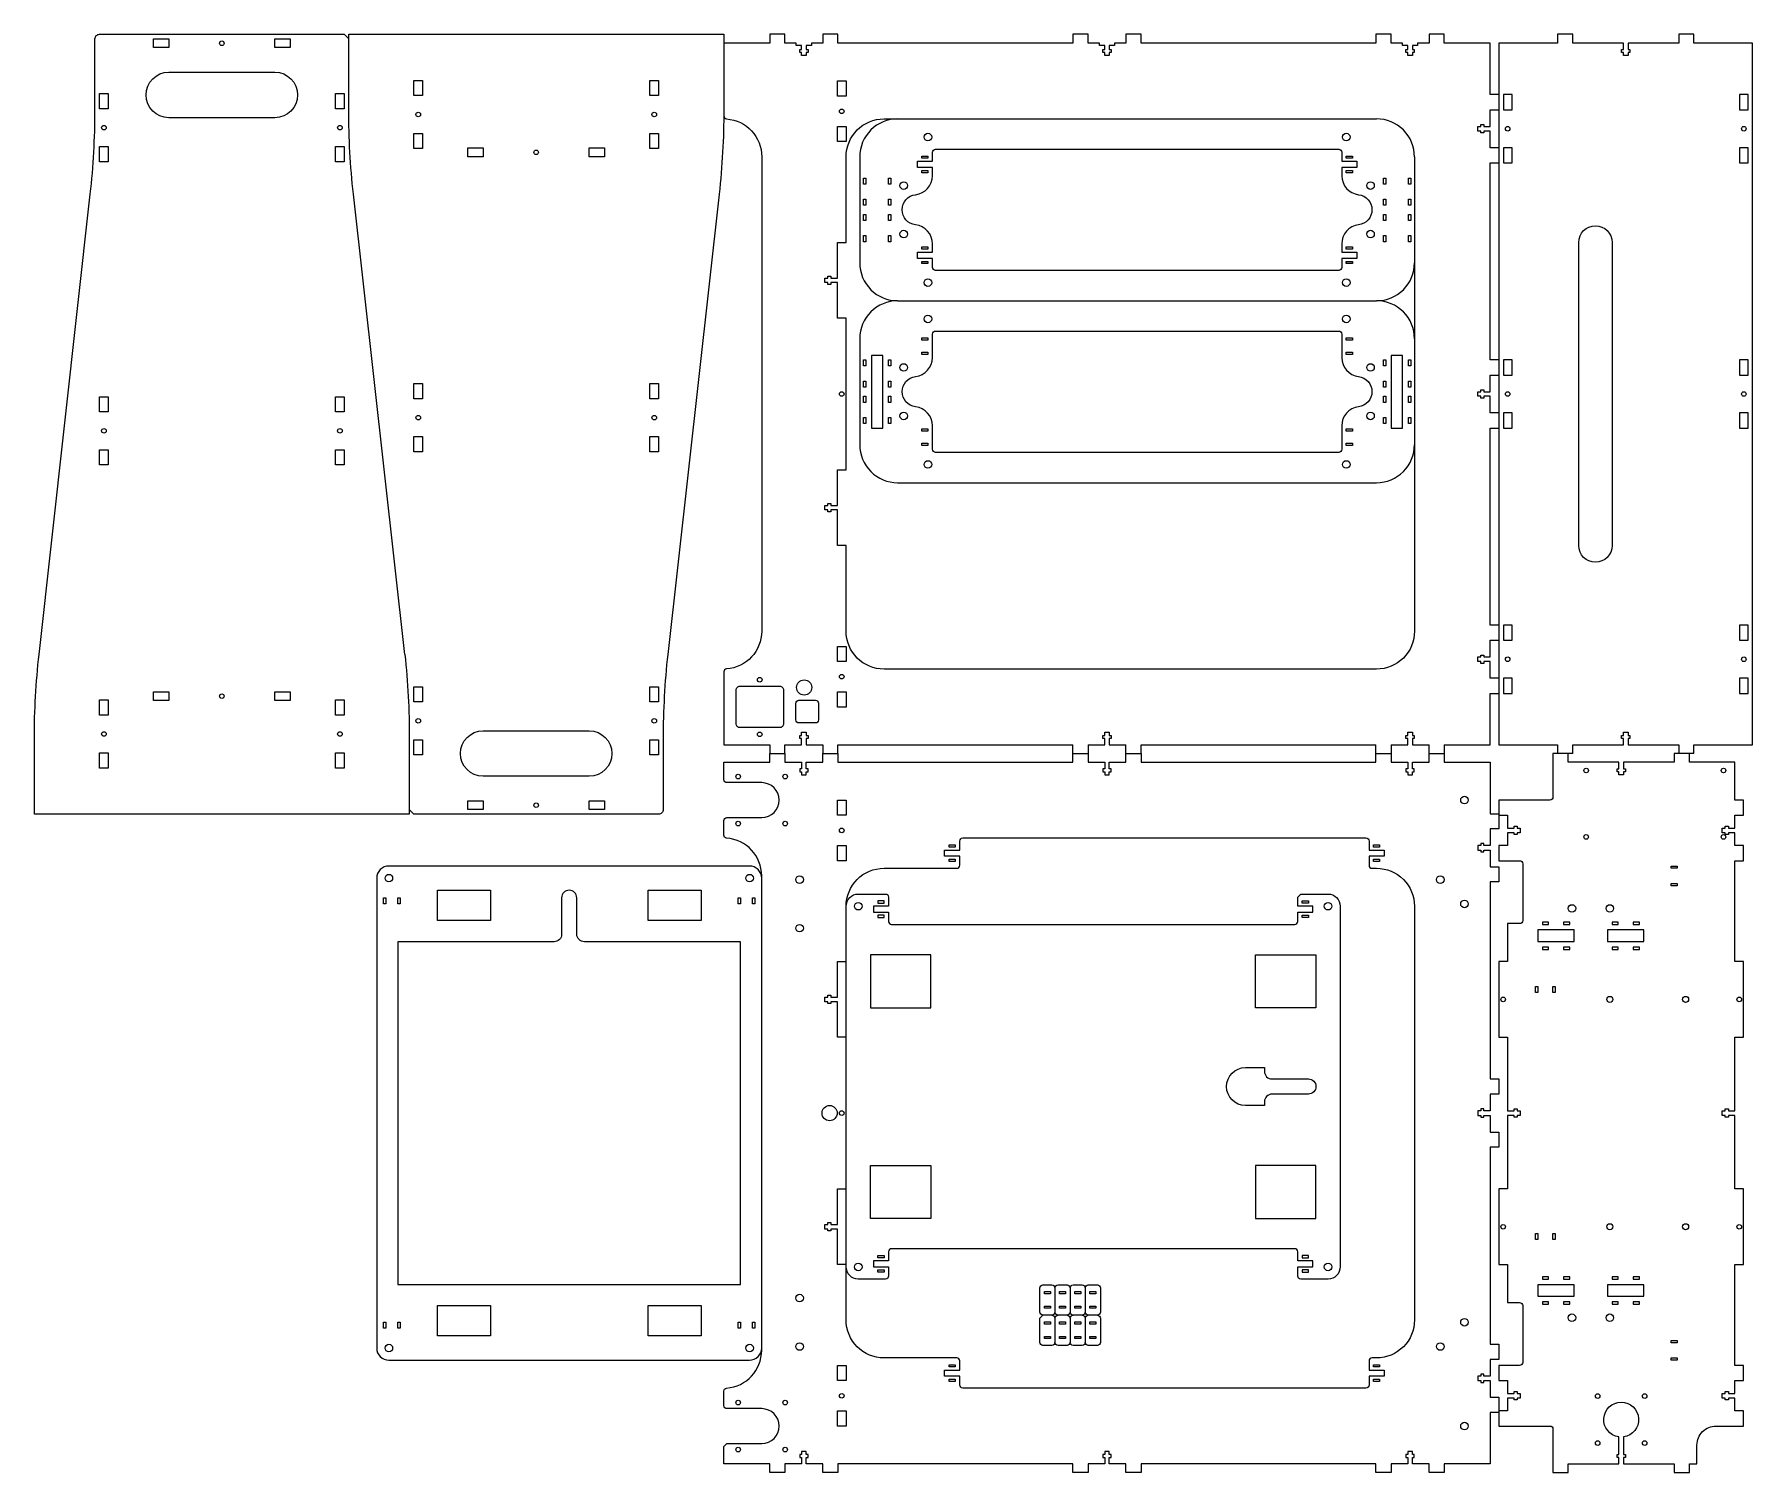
# Model space of a CAD drawing. Extents: x 0 to 1134, y 0 to 949.
import ezdxf

# ---------------------------------------------------------------- set-up
doc = ezdxf.new("R2010")
doc.units = 0
doc.header["$MEASUREMENT"] = 0
doc.layers.get('0').update_dxf_attribs({"linetype": 'CONTINUOUS'})

msp = doc.modelspace()

# ---------------------------------------------------------------- linework, layer by layer
for points in [[(244.4, 539.8, -0.027758), (247.4, 484.4), (247.4, 434.4), (0, 434.4), (0, 484.4, -0.027758), (3.1, 539.8), (36.9, 843.5, 0.027758), (40, 898.9), (40, 945.9, -0.414214), (43, 948.9), (204.4, 948.9), (207.4, 945.9)], [(244.4, 539.8), (210.5, 843.5, -0.027758), (207.4, 898.9), (207.4, 948.9), (454.9, 948.9)], [(454.9, 948.9), (454.9, 895.1, 0.392661), (456.7, 893.1, -0.392661), (479.9, 868.1), (479.9, 555.1, -0.392661), (456.7, 530.2, 0.392661), (454.9, 528.2), (454.9, 480.1), (485.2, 480.1), (485.2, 474.4)], [(454.9, 898.9, -0.027758), (451.8, 843.5), (417.9, 539.8, 0.027758), (414.9, 484.4), (414.9, 437.4, -0.414214), (411.9, 434.4), (250.4, 434.4), (247.4, 437.4)], [(910.6, 868.1), (910.6, 555.1, -0.414214), (885.6, 530.1), (560.6, 530.1, -0.414214), (535.6, 555.1), (535.6, 611.6), (529.9, 611.6), (529.9, 635.1), (525.6, 635.1), (525.6, 633.9), (523.6, 633.9), (523.6, 635.1), (521.6, 635.1), (521.6, 638.1), (523.6, 638.1), (523.6, 639.4), (525.6, 639.4), (525.6, 638.1), (529.9, 638.1), (529.9, 661.6), (535.6, 661.6), (535.6, 761.6), (529.9, 761.6), (529.9, 785.1), (525.6, 785.1), (525.6, 783.9), (523.6, 783.9), (523.6, 785.1), (521.6, 785.1), (521.6, 788.1), (523.6, 788.1), (523.6, 789.4), (525.6, 789.4), (525.6, 788.1), (529.9, 788.1), (529.9, 811.6), (535.6, 811.6), (535.6, 868.1, -0.414214), (560.6, 893.1), (885.6, 893.1, -0.414214)], [(569.6, 893.1, 0.414214), (544.6, 868.1), (544.6, 798.1, 0.414214), (569.6, 773.1), (885.6, 773.1, 0.414214), (910.6, 798.1)], [(910.6, 868.1, 0.414214), (885.6, 893.1)], [(569.6, 773.1, 0.414214), (544.6, 748.1), (544.6, 678.1, 0.414214), (569.6, 653.1), (885.6, 653.1, 0.414214), (910.6, 678.1)], [(910.6, 748.1, 0.414214), (885.6, 773.1)], [(966.3, 39.7), (960.6, 39.7), (960.6, 5.7), (930.2, 5.7), (930.2, 0), (920.2, 0), (920.2, 5.7), (909.2, 5.7), (909.2, 10), (910.5, 10), (910.5, 12), (909.2, 12), (909.2, 14), (906.2, 14), (906.2, 12), (905, 12), (905, 10), (906.2, 10), (906.2, 5.7), (895.2, 5.7), (895.2, 0), (885.2, 0), (885.2, 5.7), (730.2, 5.7), (730.2, 0), (720.2, 0), (720.2, 5.7), (709.2, 5.7), (709.2, 10), (710.5, 10), (710.5, 12), (709.2, 12), (709.2, 14), (706.2, 14), (706.2, 12), (705, 12), (705, 10), (706.2, 10), (706.2, 5.7), (695.2, 5.7), (695.2, 0), (685.2, 0), (685.2, 5.7), (530.2, 5.7), (530.2, 0), (520.2, 0), (520.2, 5.7), (509.2, 5.7), (509.2, 10), (510.5, 10), (510.5, 12), (509.2, 12), (509.2, 14), (506.2, 14), (506.2, 12), (505, 12), (505, 10), (506.2, 10), (506.2, 5.7), (495.2, 5.7), (495.2, 0), (485.2, 0), (485.2, 5.7), (454.9, 5.7), (454.9, 17.2), (456.9, 19.2), (479.9, 19.2, 1), (479.9, 42.2), (456.9, 42.2, -0.414214), (454.9, 44.2), (454.9, 53.8, -0.392661), (456.7, 55.8, 0.392661), (479.9, 80.7), (479.9, 393.7, 0.392661), (456.7, 418.6, -0.392661), (454.9, 420.6), (454.9, 430.2, -0.414214), (456.9, 432.2), (479.9, 432.2, 1), (479.9, 455.2), (456.9, 455.2, -0.414214), (454.9, 457.2), (454.9, 468.7), (485.2, 468.7), (485.2, 474.4)], [(966.3, 49.7), (966.3, 30.7), (1000, 30.7, -0.414214), (1002, 28.7), (1002, 0), (1012, 0), (1012, 5.7), (1045.5, 5.7), (1045.5, 10), (1044.3, 10), (1044.3, 12), (1045.5, 12), (1045.5, 23.6, -15.267836), (1048.5, 23.6), (1048.5, 12), (1049.8, 12), (1049.8, 10), (1048.5, 10), (1048.5, 5.7), (1082, 5.7), (1082, 0), (1092, 0), (1092, 5.7), (1097, 5.7), (1097, 18.2, -0.414214), (1109.5, 30.7), (1127.7, 30.7), (1127.7, 40.7), (1122, 40.7), (1122, 49.2), (1117.7, 49.2), (1117.7, 48), (1115.7, 48), (1115.7, 49.2), (1113.7, 49.2), (1113.7, 52.2), (1115.7, 52.2), (1115.7, 53.5), (1117.7, 53.5), (1117.7, 52.2), (1122, 52.2), (1122, 60.7), (1127.7, 60.7), (1127.7, 70.7), (1122, 70.7), (1122, 137.2), (1127.7, 137.2), (1127.7, 187.2), (1122, 187.2), (1122, 235.7), (1117.7, 235.7), (1117.7, 234.5), (1115.7, 234.5), (1115.7, 235.7), (1113.7, 235.7), (1113.7, 238.7), (1115.7, 238.7), (1115.7, 240), (1117.7, 240), (1117.7, 238.7), (1122, 238.7), (1122, 287.2), (1127.7, 287.2), (1127.7, 337.2), (1122, 337.2), (1122, 403.7), (1127.7, 403.7), (1127.7, 413.7), (1122, 413.7), (1122, 422.2), (1117.7, 422.2), (1117.7, 421), (1115.7, 421), (1115.7, 422.2), (1113.7, 422.2), (1113.7, 425.2), (1115.7, 425.2), (1115.7, 426.5), (1117.7, 426.5), (1117.7, 425.2), (1122, 425.2), (1122, 433.7), (1127.7, 433.7), (1127.7, 443.7), (1122, 443.7), (1122, 468.7), (1092, 468.7), (1092, 474.4)], [(1015, 474.4), (1002, 474.4), (1002, 445.7, -0.414214), (1000, 443.7), (966.3, 443.7)], [(966.3, 433.7), (972, 433.7), (972, 425.2), (976.3, 425.2), (976.3, 426.5), (978.3, 426.5), (978.3, 425.2), (980.3, 425.2), (980.3, 422.2), (978.3, 422.2), (978.3, 421), (976.3, 421), (976.3, 422.2), (972, 422.2), (972, 413.7), (966.3, 413.7), (966.3, 403.7), (980, 403.7, -0.414214), (982, 401.7), (982, 364.2, -0.414214), (980, 362.2), (972, 362.2), (972, 337.2), (966.3, 337.2), (966.3, 287.2), (972, 287.2), (972, 238.7), (976.3, 238.7), (976.3, 240), (978.3, 240), (978.3, 238.7), (980.3, 238.7), (980.3, 235.7), (978.3, 235.7), (978.3, 234.5), (976.3, 234.5), (976.3, 235.7), (972, 235.7), (972, 187.2), (966.3, 187.2), (966.3, 137.2), (972, 137.2), (972, 112.2), (980, 112.2, -0.414214), (982, 110.2), (982, 72.7, -0.414214), (980, 70.7), (966.3, 70.7), (966.3, 60.7), (972, 60.7), (972, 52.2), (976.3, 52.2), (976.3, 53.5), (978.3, 53.5), (978.3, 52.2), (980.3, 52.2), (980.3, 49.2), (978.3, 49.2), (978.3, 48), (976.3, 48), (976.3, 49.2), (972, 49.2), (972, 40.7), (966.3, 40.7)], [(535.6, 373.7, -0.414214), (560.6, 398.7), (608.6, 398.7, 0.414214), (610.6, 400.7), (610.6, 406.7), (600.6, 406.7), (600.6, 410.7), (610.6, 410.7), (610.6, 416.7, -0.414214), (612.6, 418.7), (878.6, 418.7, -0.414214), (880.6, 416.7), (880.6, 410.7), (890.6, 410.7), (890.6, 406.7), (880.6, 406.7), (880.6, 400.7, 0.414214), (882.6, 398.7), (885.6, 398.7, -0.414214), (910.6, 373.7), (910.6, 100.7, -0.414214), (885.6, 75.7), (882.6, 75.7, 0.414214), (880.6, 73.7), (880.6, 67.7), (890.6, 67.7), (890.6, 63.7), (880.6, 63.7), (880.6, 57.7, -0.414214), (878.6, 55.7), (612.6, 55.7, -0.414214), (610.6, 57.7), (610.6, 63.7), (600.6, 63.7), (600.6, 67.7), (610.6, 67.7), (610.6, 73.7, 0.414214), (608.6, 75.7), (560.6, 75.7, -0.414214), (535.6, 100.7), (535.6, 373.7)], [(479.9, 392.2, 0.414214), (471.9, 400.2), (233.9, 400.2, 0.414214), (225.9, 392.2), (225.9, 82.2, 0.414214), (233.9, 74.2), (471.9, 74.2, 0.414214), (479.9, 82.2)], [(535.6, 373.7, -0.414214), (543.6, 381.7), (561.6, 381.7, -0.414214), (563.6, 379.7), (563.6, 373.7), (553.6, 373.7), (553.6, 369.7), (563.6, 369.7), (563.6, 363.7, 0.414214), (565.6, 361.7), (831.6, 361.7, 0.414214), (833.6, 363.7), (833.6, 369.7), (843.6, 369.7), (843.6, 373.7), (833.6, 373.7), (833.6, 379.7), (835.6, 381.7), (853.6, 381.7, -0.414214), (861.6, 373.7), (861.6, 135.7, -0.414214), (853.6, 127.7), (835.6, 127.7, -0.414214), (833.6, 129.7), (833.6, 135.7), (843.6, 135.7), (843.6, 139.7), (833.6, 139.7), (833.6, 145.7, 0.414214), (831.6, 147.7), (565.6, 147.7, 0.414214), (563.6, 145.7), (563.6, 139.7), (553.6, 139.7), (553.6, 135.7), (563.6, 135.7), (563.6, 129.7, -0.414214), (561.6, 127.7), (543.6, 127.7, -0.414214), (535.6, 135.7)], [(673.4, 121.9, -0.414214), (675.4, 123.9), (681.4, 123.9, -0.414214), (683.4, 121.9), (683.4, 105.9, -0.414214), (681.4, 103.9), (675.4, 103.9, -0.414214), (673.4, 105.9)], [(683.4, 121.9, -0.414214), (685.4, 123.9), (691.4, 123.9, -0.414214), (693.4, 121.9), (693.4, 105.9, -0.414214), (691.4, 103.9), (685.4, 103.9, -0.414214), (683.4, 105.9)], [(693.4, 121.9, -0.414214), (695.4, 123.9), (701.4, 123.9, -0.414214), (703.4, 121.9), (703.4, 105.9, -0.414214), (701.4, 103.9), (695.4, 103.9, -0.414214), (693.4, 105.9)], [(671.4, 103.9, -0.414214), (673.4, 101.9), (673.4, 85.9, -0.414214), (671.4, 83.9), (665.4, 83.9, -0.414214), (663.4, 85.9), (663.4, 101.9), (665.4, 103.9)], [(681.4, 103.9, -0.414214), (683.4, 101.9), (683.4, 85.9, -0.414214), (681.4, 83.9), (675.4, 83.9, -0.414214), (673.4, 85.9)], [(673.4, 101.9, -0.414214), (675.4, 103.9)], [(691.4, 103.9, -0.414214), (693.4, 101.9), (693.4, 85.9, -0.414214), (691.4, 83.9), (685.4, 83.9, -0.414214), (683.4, 85.9)], [(683.4, 101.9, -0.414214), (685.4, 103.9)], [(701.4, 103.9, -0.414214), (703.4, 101.9), (703.4, 85.9, -0.414214), (701.4, 83.9), (695.4, 83.9, -0.414214), (693.4, 85.9)], [(693.4, 101.9, -0.414214), (695.4, 103.9)]]:
    msp.add_lwpolyline(points, format="xyb")
for points in [[(88.7, 945.9), (88.7, 940.1), (78.7, 940.1), (78.7, 945.9)], [(168.7, 945.9), (168.7, 940.1), (158.7, 940.1), (158.7, 945.9)], [(256.1, 908.5), (250.4, 908.5), (250.4, 918.5), (256.1, 918.5)], [(411.9, 908.5), (406.1, 908.5), (406.1, 918.5), (411.9, 918.5)], [(43, 909.8), (48.7, 909.8), (48.7, 899.8), (43, 899.8)], [(198.7, 909.8), (204.4, 909.8), (204.4, 899.8), (198.7, 899.8)], [(529.9, 908.1), (529.9, 918.1), (535.6, 918.1), (535.6, 908.1)], [(969.3, 899.1), (975, 899.1), (975, 909.1), (969.3, 909.1)], [(1125, 899.1), (1130.7, 899.1), (1130.7, 909.1), (1125, 909.1)], [(535.6, 888.1), (535.6, 878.1), (529.9, 878.1), (529.9, 888.1)], [(43, 874.8), (48.7, 874.8), (48.7, 864.8), (43, 864.8)], [(198.7, 874.8), (204.4, 874.8), (204.4, 864.8), (198.7, 864.8)], [(256.1, 873.5), (250.4, 873.5), (250.4, 883.5), (256.1, 883.5)], [(286.1, 873.9), (296.1, 873.9), (296.1, 868.1), (286.1, 868.1)], [(366.1, 873.9), (376.1, 873.9), (376.1, 868.1), (366.1, 868.1)], [(411.9, 873.5), (406.1, 873.5), (406.1, 883.5), (411.9, 883.5)], [(969.3, 864.1), (975, 864.1), (975, 874.1), (969.3, 874.1)], [(1125, 864.1), (1130.7, 864.1), (1130.7, 874.1), (1125, 874.1)], [(585.6, 867.1), (585.6, 868.6), (589.6, 868.6), (589.6, 867.1)], [(869.6, 868.6), (869.6, 867.1), (865.6, 867.1), (865.6, 868.6)], [(548.6, 850.1), (547.1, 850.1), (547.1, 854.1), (548.6, 854.1)], [(565.1, 854.1), (565.1, 850.1), (563.6, 850.1), (563.6, 854.1)], [(589.6, 857.6), (585.6, 857.6), (585.6, 859.1), (589.6, 859.1)], [(869.6, 857.6), (865.6, 857.6), (865.6, 859.1), (869.6, 859.1)], [(890.1, 850.1), (890.1, 854.1), (891.6, 854.1), (891.6, 850.1)], [(908.1, 850.1), (906.6, 850.1), (906.6, 854.1), (908.1, 854.1)], [(547.1, 840.1), (548.6, 840.1), (548.6, 836.1), (547.1, 836.1)], [(563.6, 836.1), (563.6, 840.1), (565.1, 840.1), (565.1, 836.1)], [(891.6, 840.1), (891.6, 836.1), (890.1, 836.1), (890.1, 840.1)], [(906.6, 840.1), (908.1, 840.1), (908.1, 836.1), (906.6, 836.1)], [(548.6, 826.1), (547.1, 826.1), (547.1, 830.1), (548.6, 830.1)], [(563.6, 826.1), (563.6, 830.1), (565.1, 830.1), (565.1, 826.1)], [(890.1, 826.1), (890.1, 830.1), (891.6, 830.1), (891.6, 826.1)], [(906.6, 826.1), (906.6, 830.1), (908.1, 830.1), (908.1, 826.1)], [(547.1, 816.1), (548.6, 816.1), (548.6, 812.1), (547.1, 812.1)], [(565.1, 816.1), (565.1, 812.1), (563.6, 812.1), (563.6, 816.1)], [(585.6, 808.6), (589.6, 808.6), (589.6, 807.1), (585.6, 807.1)], [(869.6, 808.6), (869.6, 807.1), (865.6, 807.1), (865.6, 808.6)], [(891.6, 816.1), (891.6, 812.1), (890.1, 812.1), (890.1, 816.1)], [(908.1, 816.1), (908.1, 812.1), (906.6, 812.1), (906.6, 816.1)], [(585.6, 797.6), (585.6, 799.1), (589.6, 799.1), (589.6, 797.6)], [(865.6, 797.6), (865.6, 799.1), (869.6, 799.1), (869.6, 797.6)], [(585.6, 747.1), (585.6, 748.6), (589.6, 748.6), (589.6, 747.1)], [(869.6, 748.6), (869.6, 747.1), (865.6, 747.1), (865.6, 748.6)], [(552.3, 737.1), (552.3, 689.1), (559.8, 689.1), (559.8, 737.1)], [(589.6, 737.6), (585.6, 737.6), (585.6, 739.1), (589.6, 739.1)], [(869.6, 737.6), (865.6, 737.6), (865.6, 739.1), (869.6, 739.1)], [(902.8, 689.1), (902.8, 737.1), (895.3, 737.1), (895.3, 689.1)], [(548.6, 730.1), (547.1, 730.1), (547.1, 734.1), (548.6, 734.1)], [(565.1, 734.1), (565.1, 730.1), (563.6, 730.1), (563.6, 734.1)], [(890.1, 730.1), (890.1, 734.1), (891.6, 734.1), (891.6, 730.1)], [(908.1, 730.1), (906.6, 730.1), (906.6, 734.1), (908.1, 734.1)], [(969.3, 724.1), (975, 724.1), (975, 734.1), (969.3, 734.1)], [(1125, 724.1), (1130.7, 724.1), (1130.7, 734.1), (1125, 734.1)], [(256.1, 708.5), (250.4, 708.5), (250.4, 718.5), (256.1, 718.5)], [(411.9, 708.5), (406.1, 708.5), (406.1, 718.5), (411.9, 718.5)], [(547.1, 720.1), (548.6, 720.1), (548.6, 716.1), (547.1, 716.1)], [(563.6, 716.1), (563.6, 720.1), (565.1, 720.1), (565.1, 716.1)], [(891.6, 720.1), (891.6, 716.1), (890.1, 716.1), (890.1, 720.1)], [(906.6, 720.1), (908.1, 720.1), (908.1, 716.1), (906.6, 716.1)], [(43, 709.8), (48.7, 709.8), (48.7, 699.8), (43, 699.8)], [(198.7, 709.8), (204.4, 709.8), (204.4, 699.8), (198.7, 699.8)], [(548.6, 706.1), (547.1, 706.1), (547.1, 710.1), (548.6, 710.1)], [(563.6, 706.1), (563.6, 710.1), (565.1, 710.1), (565.1, 706.1)], [(890.1, 706.1), (890.1, 710.1), (891.6, 710.1), (891.6, 706.1)], [(906.6, 706.1), (906.6, 710.1), (908.1, 710.1), (908.1, 706.1)], [(547.1, 696.1), (548.6, 696.1), (548.6, 692.1), (547.1, 692.1)], [(565.1, 696.1), (565.1, 692.1), (563.6, 692.1), (563.6, 696.1)], [(891.6, 696.1), (891.6, 692.1), (890.1, 692.1), (890.1, 696.1)], [(908.1, 696.1), (908.1, 692.1), (906.6, 692.1), (906.6, 696.1)], [(969.3, 689.1), (975, 689.1), (975, 699.1), (969.3, 699.1)], [(1125, 689.1), (1130.7, 689.1), (1130.7, 699.1), (1125, 699.1)], [(256.1, 673.5), (250.4, 673.5), (250.4, 683.5), (256.1, 683.5)], [(411.9, 673.5), (406.1, 673.5), (406.1, 683.5), (411.9, 683.5)], [(585.6, 688.6), (589.6, 688.6), (589.6, 687.1), (585.6, 687.1)], [(869.6, 688.6), (869.6, 687.1), (865.6, 687.1), (865.6, 688.6)], [(43, 674.8), (48.7, 674.8), (48.7, 664.8), (43, 664.8)], [(198.7, 674.8), (204.4, 674.8), (204.4, 664.8), (198.7, 664.8)], [(585.6, 677.6), (585.6, 679.1), (589.6, 679.1), (589.6, 677.6)], [(865.6, 677.6), (865.6, 679.1), (869.6, 679.1), (869.6, 677.6)], [(969.3, 549.1), (975, 549.1), (975, 559.1), (969.3, 559.1)], [(1125, 549.1), (1130.7, 549.1), (1130.7, 559.1), (1125, 559.1)], [(535.6, 535.1), (529.9, 535.1), (529.9, 545.1), (535.6, 545.1)], [(969.3, 514.1), (975, 514.1), (975, 524.1), (969.3, 524.1)], [(1125, 514.1), (1130.7, 514.1), (1130.7, 524.1), (1125, 524.1)], [(88.7, 509.4), (78.7, 509.4), (78.7, 515.1), (88.7, 515.1)], [(168.7, 509.4), (158.7, 509.4), (158.7, 515.1), (168.7, 515.1)], [(256.1, 508.5), (250.4, 508.5), (250.4, 518.5), (256.1, 518.5)], [(411.9, 508.5), (406.1, 508.5), (406.1, 518.5), (411.9, 518.5)], [(535.6, 515.1), (535.6, 505.1), (529.9, 505.1), (529.9, 515.1)], [(43, 509.8), (48.7, 509.8), (48.7, 499.8), (43, 499.8)], [(198.7, 509.8), (204.4, 509.8), (204.4, 499.8), (198.7, 499.8)], [(256.1, 473.5), (250.4, 473.5), (250.4, 483.5), (256.1, 483.5)], [(411.9, 473.5), (406.1, 473.5), (406.1, 483.5), (411.9, 483.5)], [(43, 474.8), (48.7, 474.8), (48.7, 464.8), (43, 464.8)], [(198.7, 474.8), (204.4, 474.8), (204.4, 464.8), (198.7, 464.8)], [(286.1, 437.4), (286.1, 443.1), (296.1, 443.1), (296.1, 437.4)], [(366.1, 437.4), (366.1, 443.1), (376.1, 443.1), (376.1, 437.4)], [(529.9, 433.7), (529.9, 443.7), (535.6, 443.7), (535.6, 433.7)], [(529.9, 413.7), (535.6, 413.7), (535.6, 403.7), (529.9, 403.7)], [(603.6, 414.2), (607.6, 414.2), (607.6, 412.7), (603.6, 412.7)], [(883.6, 414.2), (887.6, 414.2), (887.6, 412.7), (883.6, 412.7)], [(603.6, 403.2), (603.6, 404.7), (607.6, 404.7), (607.6, 403.2)], [(883.6, 403.2), (883.6, 404.7), (887.6, 404.7), (887.6, 403.2)], [(1084, 400.2), (1084, 398.7), (1080, 398.7), (1080, 400.2)], [(1084, 387.2), (1080, 387.2), (1080, 388.7), (1084, 388.7)], [(231.9, 375.2), (230.4, 375.2), (230.4, 379.2), (231.9, 379.2)], [(241.4, 375.2), (239.9, 375.2), (239.9, 379.2), (241.4, 379.2)], [(300.9, 384.2), (300.9, 364.2), (265.9, 364.2), (265.9, 384.2)], [(404.9, 384.2), (439.9, 384.2), (439.9, 364.2), (404.9, 364.2)], [(464.4, 379.2), (465.9, 379.2), (465.9, 375.2), (464.4, 375.2)], [(473.9, 379.2), (475.4, 379.2), (475.4, 375.2), (473.9, 375.2)], [(556.6, 375.7), (560.6, 375.7), (560.6, 377.2), (556.6, 377.2)], [(840.6, 375.7), (836.6, 375.7), (836.6, 377.2), (840.6, 377.2)], [(556.6, 366.2), (560.6, 366.2), (560.6, 367.7), (556.6, 367.7)], [(840.6, 366.2), (836.6, 366.2), (836.6, 367.7), (840.6, 367.7)], [(995, 363.2), (995, 361.7), (999, 361.7), (999, 363.2)], [(1009, 361.7), (1013, 361.7), (1013, 363.2), (1009, 363.2)], [(1041, 361.7), (1045, 361.7), (1045, 363.2), (1041, 363.2)], [(1059, 363.2), (1055, 363.2), (1055, 361.7), (1059, 361.7)], [(992, 358), (992, 350.5), (1016, 350.5), (1016, 358)], [(1038, 350.5), (1062, 350.5), (1062, 358), (1038, 358)], [(551.6, 306.7), (591.6, 306.7), (591.6, 341.7), (551.6, 341.7)], [(845.6, 306.7), (805.6, 306.7), (805.6, 341.7), (845.6, 341.7)], [(995, 345.2), (999, 345.2), (999, 346.7), (995, 346.7)], [(1013, 346.7), (1009, 346.7), (1009, 345.2), (1013, 345.2)], [(1041, 345.2), (1045, 345.2), (1045, 346.7), (1041, 346.7)], [(1059, 346.7), (1055, 346.7), (1055, 345.2), (1059, 345.2)], [(992, 320.7), (992, 316.7), (990.5, 316.7), (990.5, 320.7)], [(1002, 320.7), (1003.5, 320.7), (1003.5, 316.7), (1002, 316.7)], [(551.6, 202.7), (591.6, 202.7), (591.6, 167.7), (551.6, 167.7)], [(845.6, 202.7), (805.6, 202.7), (805.6, 167.7), (845.6, 167.7)], [(990.5, 157.7), (992, 157.7), (992, 153.7), (990.5, 153.7)], [(1002, 157.7), (1003.5, 157.7), (1003.5, 153.7), (1002, 153.7)], [(556.6, 143.2), (560.6, 143.2), (560.6, 141.7), (556.6, 141.7)], [(840.6, 143.2), (836.6, 143.2), (836.6, 141.7), (840.6, 141.7)], [(556.6, 133.7), (560.6, 133.7), (560.6, 132.2), (556.6, 132.2)], [(840.6, 133.7), (836.6, 133.7), (836.6, 132.2), (840.6, 132.2)], [(995, 129.2), (995, 127.7), (999, 127.7), (999, 129.2)], [(1009, 127.7), (1013, 127.7), (1013, 129.2), (1009, 129.2)], [(1041, 129.2), (1041, 127.7), (1045, 127.7), (1045, 129.2)], [(1055, 127.7), (1059, 127.7), (1059, 129.2), (1055, 129.2)], [(670.4, 119.4), (670.4, 117.9), (666.4, 117.9), (666.4, 119.4)], [(680.4, 119.4), (680.4, 117.9), (676.4, 117.9), (676.4, 119.4)], [(690.4, 119.4), (690.4, 117.9), (686.4, 117.9), (686.4, 119.4)], [(700.4, 119.4), (700.4, 117.9), (696.4, 117.9), (696.4, 119.4)], [(992, 124), (992, 116.5), (1016, 116.5), (1016, 124)], [(1062, 116.5), (1062, 124), (1038, 124), (1038, 116.5)], [(300.9, 90.2), (265.9, 90.2), (265.9, 110.2), (300.9, 110.2)], [(404.9, 90.2), (404.9, 110.2), (439.9, 110.2), (439.9, 90.2)], [(670.4, 109.9), (670.4, 108.4), (666.4, 108.4), (666.4, 109.9)], [(680.4, 109.9), (680.4, 108.4), (676.4, 108.4), (676.4, 109.9)], [(690.4, 109.9), (690.4, 108.4), (686.4, 108.4), (686.4, 109.9)], [(700.4, 109.9), (700.4, 108.4), (696.4, 108.4), (696.4, 109.9)], [(995, 111.2), (999, 111.2), (999, 112.7), (995, 112.7)], [(1013, 112.7), (1009, 112.7), (1009, 111.2), (1013, 111.2)], [(1041, 111.2), (1045, 111.2), (1045, 112.7), (1041, 112.7)], [(1059, 112.7), (1055, 112.7), (1055, 111.2), (1059, 111.2)], [(231.9, 95.2), (230.4, 95.2), (230.4, 99.2), (231.9, 99.2)], [(241.4, 95.2), (239.9, 95.2), (239.9, 99.2), (241.4, 99.2)], [(464.4, 99.2), (465.9, 99.2), (465.9, 95.2), (464.4, 95.2)], [(473.9, 99.2), (475.4, 99.2), (475.4, 95.2), (473.9, 95.2)], [(670.4, 99.4), (670.4, 97.9), (666.4, 97.9), (666.4, 99.4)], [(680.4, 99.4), (680.4, 97.9), (676.4, 97.9), (676.4, 99.4)], [(690.4, 99.4), (690.4, 97.9), (686.4, 97.9), (686.4, 99.4)], [(700.4, 99.4), (700.4, 97.9), (696.4, 97.9), (696.4, 99.4)], [(670.4, 89.9), (670.4, 88.4), (666.4, 88.4), (666.4, 89.9)], [(680.4, 89.9), (680.4, 88.4), (676.4, 88.4), (676.4, 89.9)], [(690.4, 89.9), (690.4, 88.4), (686.4, 88.4), (686.4, 89.9)], [(700.4, 89.9), (700.4, 88.4), (696.4, 88.4), (696.4, 89.9)], [(1080, 85.7), (1080, 87.2), (1084, 87.2), (1084, 85.7)], [(535.6, 70.7), (535.6, 60.7), (529.9, 60.7), (529.9, 70.7)], [(603.6, 71.2), (607.6, 71.2), (607.6, 69.7), (603.6, 69.7)], [(887.6, 71.2), (887.6, 69.7), (883.6, 69.7), (883.6, 71.2)], [(1080, 74.2), (1080, 75.7), (1084, 75.7), (1084, 74.2)], [(603.6, 61.7), (607.6, 61.7), (607.6, 60.2), (603.6, 60.2)], [(883.6, 60.2), (883.6, 61.7), (887.6, 61.7), (887.6, 60.2)], [(535.6, 40.7), (535.6, 30.7), (529.9, 30.7), (529.9, 40.7)]]:
    msp.add_lwpolyline(points, close=True)
for points in [[(966.3, 909.1), (960.6, 909.1), (960.6, 943.1), (930.2, 943.1), (930.2, 948.9), (920.2, 948.9), (920.2, 943.1), (912.7, 943.1), (912.7, 941.6), (909.2, 941.6), (909.2, 938.9), (910.5, 938.9), (910.5, 936.9), (909.2, 936.9), (909.2, 934.9), (906.2, 934.9), (906.2, 936.9), (905, 936.9), (905, 938.9), (906.2, 938.9), (906.2, 941.6), (902.7, 941.6), (902.7, 943.1), (895.2, 943.1), (895.2, 948.9), (885.2, 948.9), (885.2, 943.1), (730.2, 943.1), (730.2, 948.9), (720.2, 948.9), (720.2, 943.1), (712.7, 943.1), (712.7, 941.6), (709.2, 941.6), (709.2, 938.9), (710.5, 938.9), (710.5, 936.9), (709.2, 936.9), (709.2, 934.9), (706.2, 934.9), (706.2, 936.9), (705, 936.9), (705, 938.9), (706.2, 938.9), (706.2, 941.6), (702.7, 941.6), (702.7, 943.1), (695.2, 943.1), (695.2, 948.9), (685.2, 948.9), (685.2, 943.1), (530.2, 943.1), (530.2, 948.9), (520.2, 948.9), (520.2, 943.1), (512.7, 943.1), (512.7, 941.6), (509.2, 941.6), (509.2, 938.9), (510.5, 938.9), (510.5, 936.9), (509.2, 936.9), (509.2, 934.9), (506.2, 934.9), (506.2, 936.9), (505, 936.9), (505, 938.9), (506.2, 938.9), (506.2, 941.6), (502.7, 941.6), (502.7, 943.1), (495.2, 943.1), (495.2, 948.9), (485.2, 948.9), (485.2, 943.1), (454.9, 943.1)], [(1095, 474.4), (1095, 480.1), (1133.7, 480.1), (1133.7, 943.1), (1095, 943.1), (1095, 948.9), (1085, 948.9), (1085, 943.1), (1051.5, 943.1), (1051.5, 938.9), (1052.8, 938.9), (1052.8, 936.9), (1051.5, 936.9), (1051.5, 934.9), (1048.5, 934.9), (1048.5, 936.9), (1047.3, 936.9), (1047.3, 938.9), (1048.5, 938.9), (1048.5, 943.1), (1015, 943.1), (1015, 948.9), (1005, 948.9), (1005, 943.1), (966.3, 943.1), (966.3, 480.1), (1005, 480.1), (1005, 474.4)], [(966.3, 874.1), (960.6, 874.1), (960.6, 885.1), (956.3, 885.1), (956.3, 883.9), (954.3, 883.9), (954.3, 885.1), (952.3, 885.1), (952.3, 888.1), (954.3, 888.1), (954.3, 889.4), (956.3, 889.4), (956.3, 888.1), (960.6, 888.1), (960.6, 899.1), (966.3, 899.1)], [(966.3, 734.1), (960.6, 734.1), (960.6, 864.1), (966.3, 864.1)], [(966.3, 699.1), (960.6, 699.1), (960.6, 710.1), (956.3, 710.1), (956.3, 708.9), (954.3, 708.9), (954.3, 710.1), (952.3, 710.1), (952.3, 713.1), (954.3, 713.1), (954.3, 714.4), (956.3, 714.4), (956.3, 713.1), (960.6, 713.1), (960.6, 724.1), (966.3, 724.1)], [(966.3, 559.1), (960.6, 559.1), (960.6, 689.1), (966.3, 689.1)], [(966.3, 524.1), (960.6, 524.1), (960.6, 535.1), (956.3, 535.1), (956.3, 533.9), (954.3, 533.9), (954.3, 535.1), (952.3, 535.1), (952.3, 538.1), (954.3, 538.1), (954.3, 539.4), (956.3, 539.4), (956.3, 538.1), (960.6, 538.1), (960.6, 549.1), (966.3, 549.1)], [(930.2, 480.1), (960.6, 480.1), (960.6, 514.1), (966.3, 514.1)], [(495.2, 474.4), (495.2, 480.1), (506.2, 480.1), (506.2, 484.4), (505, 484.4), (505, 486.4), (506.2, 486.4), (506.2, 488.4), (509.2, 488.4), (509.2, 486.4), (510.5, 486.4), (510.5, 484.4), (509.2, 484.4), (509.2, 480.1), (520.2, 480.1), (520.2, 474.4)], [(695.2, 480.1), (706.2, 480.1), (706.2, 484.4), (705, 484.4), (705, 486.4), (706.2, 486.4), (706.2, 488.4), (709.2, 488.4), (709.2, 486.4), (710.5, 486.4), (710.5, 484.4), (709.2, 484.4), (709.2, 480.1), (720.2, 480.1)], [(895.2, 480.1), (906.2, 480.1), (906.2, 484.4), (905, 484.4), (905, 486.4), (906.2, 486.4), (906.2, 488.4), (909.2, 488.4), (909.2, 486.4), (910.5, 486.4), (910.5, 484.4), (909.2, 484.4), (909.2, 480.1), (920.2, 480.1)], [(1015, 474.4), (1015, 480.1), (1048.5, 480.1), (1048.5, 484.4), (1047.3, 484.4), (1047.3, 486.4), (1048.5, 486.4), (1048.5, 488.4), (1051.5, 488.4), (1051.5, 486.4), (1052.8, 486.4), (1052.8, 484.4), (1051.5, 484.4), (1051.5, 480.1), (1085, 480.1), (1085, 474.4)], [(520.2, 474.4), (530.2, 474.4), (530.2, 468.7), (685.2, 468.7), (685.2, 480.1)], [(530.2, 474.4), (530.2, 480.1), (685.2, 480.1)], [(695.2, 480.1), (695.2, 468.7), (706.2, 468.7), (706.2, 464.4), (705, 464.4), (705, 462.4), (706.2, 462.4), (706.2, 460.4), (709.2, 460.4), (709.2, 462.4), (710.5, 462.4), (710.5, 464.4), (709.2, 464.4), (709.2, 468.7), (720.2, 468.7), (720.2, 480.1)], [(720.2, 474.4), (730.2, 474.4), (730.2, 480.1), (885.2, 480.1)], [(730.2, 474.4), (730.2, 468.7), (885.2, 468.7), (885.2, 480.1)], [(895.2, 480.1), (895.2, 468.7), (906.2, 468.7), (906.2, 464.4), (905, 464.4), (905, 462.4), (906.2, 462.4), (906.2, 460.4), (909.2, 460.4), (909.2, 462.4), (910.5, 462.4), (910.5, 464.4), (909.2, 464.4), (909.2, 468.7), (920.2, 468.7), (920.2, 480.1)], [(930.2, 480.1), (930.2, 468.7), (960.6, 468.7), (960.6, 434.7), (966.3, 434.7)], [(485.2, 474.4), (495.2, 474.4), (495.2, 468.7), (506.2, 468.7), (506.2, 464.4), (505, 464.4), (505, 462.4), (506.2, 462.4), (506.2, 460.4), (509.2, 460.4), (509.2, 462.4), (510.5, 462.4), (510.5, 464.4), (509.2, 464.4), (509.2, 468.7), (520.2, 468.7), (520.2, 474.4)], [(685.2, 474.4), (695.2, 474.4)], [(885.2, 474.4), (895.2, 474.4)], [(920.2, 474.4), (930.2, 474.4)], [(1095, 474.4), (1082, 474.4), (1082, 468.7), (1048.5, 468.7), (1048.5, 464.4), (1049.8, 464.4), (1049.8, 462.4), (1048.5, 462.4), (1048.5, 460.4), (1045.5, 460.4), (1045.5, 462.4), (1044.3, 462.4), (1044.3, 464.4), (1045.5, 464.4), (1045.5, 468.7), (1012, 468.7), (1012, 474.4)], [(966.3, 443.7), (966.3, 424.7), (960.6, 424.7), (960.6, 413.7), (956.3, 413.7), (956.3, 415), (954.3, 415), (954.3, 413.7), (952.3, 413.7), (952.3, 410.7), (954.3, 410.7), (954.3, 409.5), (956.3, 409.5), (956.3, 410.7), (960.6, 410.7), (960.6, 399.7), (966.3, 399.7), (966.3, 389.7), (960.6, 389.7), (960.6, 259.7), (966.3, 259.7), (966.3, 249.7), (960.6, 249.7), (960.6, 238.7), (956.3, 238.7), (956.3, 240), (954.3, 240), (954.3, 238.7), (952.3, 238.7), (952.3, 235.7), (954.3, 235.7), (954.3, 234.5), (956.3, 234.5), (956.3, 235.7), (960.6, 235.7), (960.6, 224.7), (966.3, 224.7), (966.3, 214.7), (960.6, 214.7), (960.6, 84.7), (966.3, 84.7), (966.3, 74.7), (960.6, 74.7), (960.6, 63.7), (956.3, 63.7), (956.3, 65), (954.3, 65), (954.3, 63.7), (952.3, 63.7), (952.3, 60.7), (954.3, 60.7), (954.3, 59.5), (956.3, 59.5), (956.3, 60.7), (960.6, 60.7), (960.6, 49.7), (966.3, 49.7)], [(535.6, 287.2), (529.9, 287.2), (529.9, 310.7), (525.6, 310.7), (525.6, 309.5), (523.6, 309.5), (523.6, 310.7), (521.6, 310.7), (521.6, 313.7), (523.6, 313.7), (523.6, 315), (525.6, 315), (525.6, 313.7), (529.9, 313.7), (529.9, 337.2), (535.6, 337.2)], [(535.6, 137.2), (529.9, 137.2), (529.9, 160.7), (525.6, 160.7), (525.6, 159.5), (523.6, 159.5), (523.6, 160.7), (521.6, 160.7), (521.6, 163.7), (523.6, 163.7), (523.6, 165), (525.6, 165), (525.6, 163.7), (529.9, 163.7), (529.9, 187.2), (535.6, 187.2)]]:
    msp.add_lwpolyline(points)
for points in [[(158.7, 923.9, -1), (158.7, 893.9), (88.7, 893.9, -1), (88.7, 923.9)], [(581.4, 843.1, 0.380199), (592.6, 855.6), (592.6, 861.1), (582.6, 861.1), (582.6, 865.1), (592.6, 865.1), (592.6, 871.1, -0.414214), (594.6, 873.1), (860.6, 873.1, -0.414214), (862.6, 871.1), (862.6, 865.1), (872.6, 865.1), (872.6, 861.1), (862.6, 861.1), (862.6, 855.6, 0.380199), (873.7, 843.1, -0.888889), (873.7, 823.2, 0.380199), (862.6, 810.6), (862.6, 805.1), (872.6, 805.1), (872.6, 801.1), (862.6, 801.1), (862.6, 795.1, -0.414214), (860.6, 793.1), (594.6, 793.1, -0.414214), (592.6, 795.1), (592.6, 801.1), (582.6, 801.1), (582.6, 805.1), (592.6, 805.1), (592.6, 810.6, 0.380199), (581.4, 823.2, -0.888889)], [(1041, 611.6, -1), (1019, 611.6), (1019, 811.6, -1), (1041, 811.6)], [(581.4, 723.1, 0.380199), (592.6, 735.6), (592.6, 751.1, -0.414214), (594.6, 753.1), (860.6, 753.1, -0.414214), (862.6, 751.1), (862.6, 735.6, 0.380199), (873.7, 723.1, -0.888889), (873.7, 703.2, 0.380199), (862.6, 690.6), (862.6, 675.1, -0.414214), (860.6, 673.1), (594.6, 673.1, -0.414214), (592.6, 675.1), (592.6, 690.6, 0.380199), (581.4, 703.2, -0.888889)], [(465.5, 518.8), (491.8, 518.8, -0.414214), (494.3, 516.3), (494.3, 494, -0.414214), (491.8, 491.5), (465.5, 491.5, -0.414214), (463, 494), (463, 516.3, -0.414214)], [(517.4, 507.6), (517.4, 496.6, -0.414214), (515.4, 494.6), (504.4, 494.6, -0.414214), (502.4, 496.6), (502.4, 507.6, -0.414214), (504.4, 509.6), (515.4, 509.6, -0.414214)], [(296.1, 459.4, -1), (296.1, 489.4), (366.1, 489.4, -1), (366.1, 459.4)], [(362.9, 350.2, -0.414214), (357.9, 355.2), (357.9, 379.2, 1), (347.9, 379.2), (347.9, 355.2, -0.414214), (342.9, 350.2), (239.9, 350.2), (239.9, 124.2), (465.9, 124.2), (465.9, 350.2)], [(840.6, 249.7), (816.6, 249.7, 0.414214), (811.6, 244.7), (811.6, 242.2), (799.1, 242.2, -1), (799.1, 267.2), (811.6, 267.2), (811.6, 264.7, 0.414214), (816.6, 259.7), (840.6, 259.7, -1)], [(663.4, 121.9, -0.414214), (665.4, 123.9), (671.4, 123.9, -0.414214), (673.4, 121.9), (673.4, 105.9, -0.414214), (671.4, 103.9), (665.4, 103.9, -0.414214), (663.4, 105.9)]]:
    msp.add_lwpolyline(points, format="xyb", close=True)
for centre, radius in [((123.7, 943), 1.5), ((253.3, 896), 1.5), ((409, 896), 1.5), ((532.7, 898.1), 1.5), ((45.9, 887.3), 1.5), ((201.6, 887.3), 1.5), ((972.1, 886.6), 1.5), ((1127.9, 886.6), 1.5), ((589.6, 881.1), 2.5), ((865.6, 881.1), 2.5), ((331.1, 871), 1.5), ((573.6, 849.1), 2.5), ((881.6, 849.1), 2.5), ((573.6, 817.1), 2.5), ((881.6, 817.1), 2.5), ((589.6, 785.1), 2.5), ((865.6, 785.1), 2.5), ((589.6, 761.1), 2.5), ((865.6, 761.1), 2.5), ((573.6, 729.1), 2.5), ((881.6, 729.1), 2.5), ((532.7, 711.6), 1.5), ((972.1, 711.6), 1.5), ((1127.9, 711.6), 1.5), ((253.3, 696), 1.5), ((409, 696), 1.5), ((573.6, 697.1), 2.5), ((881.6, 697.1), 2.5), ((45.9, 687.3), 1.5), ((201.6, 687.3), 1.5), ((589.6, 665.1), 2.5), ((865.6, 665.1), 2.5), ((972.1, 536.6), 1.5), ((1127.9, 536.6), 1.5), ((478.6, 523.1), 1.5), ((507.9, 518), 5), ((532.7, 525.1), 1.5), ((123.7, 512.3), 1.5), ((45.9, 487.3), 1.5), ((201.6, 487.3), 1.5), ((253.3, 496), 1.5), ((409, 496), 1.5), ((478.6, 487.1), 1.5), ((464.4, 459.2), 1.5), ((495.4, 459.2), 1.5), ((1023.9, 463.2), 1.5), ((1114.5, 463.2), 1.5), ((943.6, 443.7), 2.5), ((331.1, 440.3), 1.5), ((464.4, 428.2), 1.5), ((495.4, 428.2), 1.5), ((532.7, 423.7), 1.5), ((1023.9, 419.4), 1.5), ((1114.5, 419.4), 1.5), ((233.9, 392.2), 2.5), ((471.9, 392.2), 2.5), ((504.9, 391.2), 2.5), ((927.6, 391.2), 2.5), ((543.6, 373.7), 2.5), ((853.6, 373.7), 2.5), ((943.6, 375.2), 2.5), ((1014.5, 372.2), 2.5), ((1039.5, 372.2), 2.5), ((504.9, 359.2), 2.5), ((969.1, 312.2), 1.5), ((1039.5, 312.2), 2), ((1089.5, 312.2), 2), ((1124.9, 312.2), 1.5), ((524.7, 237.2), 5), ((532.7, 237.2), 1.5), ((969.1, 162.2), 1.5), ((1039.5, 162.2), 2), ((1089.5, 162.2), 2), ((1124.9, 162.2), 1.5), ((543.6, 135.7), 2.5), ((853.6, 135.7), 2.5), ((504.9, 115.2), 2.5), ((1014.5, 102.2), 2.5), ((1039.5, 102.2), 2.5), ((943.6, 99.2), 2.5), ((233.9, 82.2), 2.5), ((471.9, 82.2), 2.5), ((504.9, 83.2), 2.5), ((927.6, 83.2), 2.5), ((464.4, 46.2), 1.5), ((495.4, 46.2), 1.5), ((532.7, 50.7), 1.5), ((1031.5, 50.5), 1.5), ((1062.5, 50.5), 1.5), ((943.6, 30.7), 2.5), ((464.4, 15.2), 1.5), ((495.4, 15.2), 1.5), ((1031.5, 19.5), 1.5), ((1062.5, 19.5), 1.5)]:
    msp.add_circle(centre, radius)

doc.saveas('drawing.dxf')
